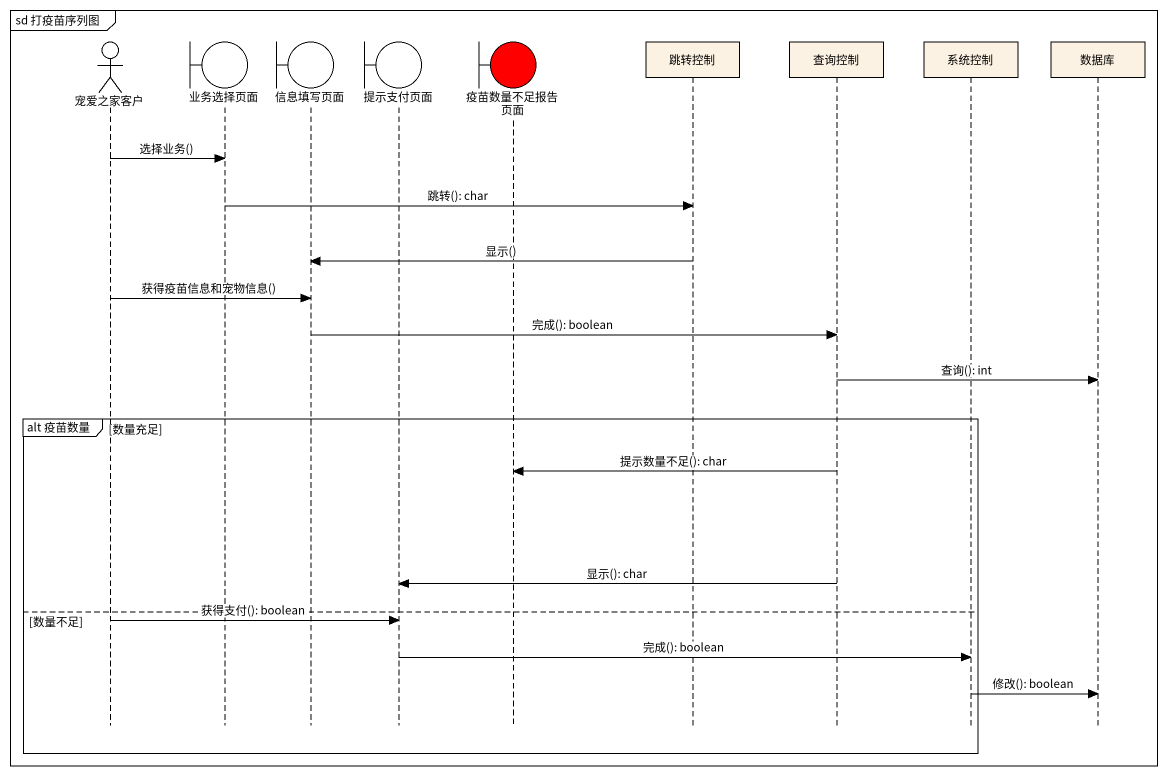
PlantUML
@startuml
mainframe sd 打疫苗序列图
hide footbox
actor 宠爱之家客户
boundary 业务选择页面
boundary 信息填写页面
boundary 提示支付页面
boundary 疫苗数量不足报告页面 #FF0000
participant 跳转控制
participant 查询控制
participant 系统控制
participant 数据库

宠爱之家客户 -> 业务选择页面 : 选择业务()
业务选择页面 -> 跳转控制 : 跳转(): char
跳转控制 -> 信息填写页面 : 显示()
宠爱之家客户 -> 信息填写页面 : 获得疫苗信息和宠物信息()
信息填写页面 -> 查询控制 : 完成(): boolean
查询控制 -> 数据库 : 查询(): int
group alt 疫苗数量 [数量充足]
  查询控制 -> 疫苗数量不足报告页面 : 提示数量不足(): char
  查询控制 -> 提示支付页面 : 显示(): char
else 数量不足
  宠爱之家客户 -> 提示支付页面 : 获得支付(): boolean
  提示支付页面 -> 系统控制 : 完成(): boolean
  系统控制 -> 数据库 : 修改(): boolean
end
@enduml
